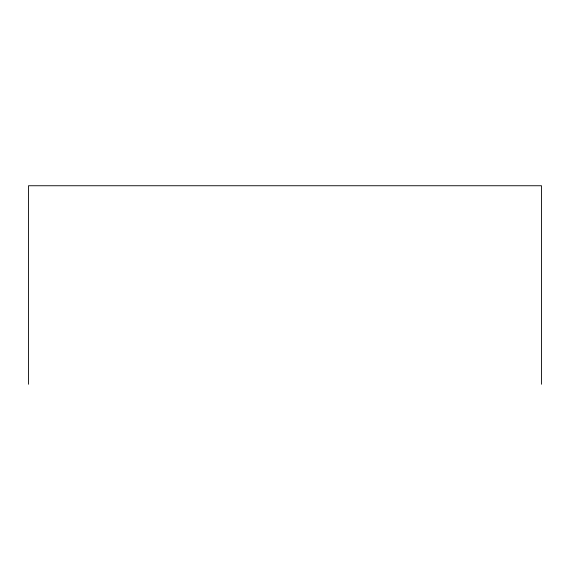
<?xml version="1.0" encoding="UTF-8"?>
<svg xmlns="http://www.w3.org/2000/svg" width="570" height="570" viewBox="0 0 570 570"><rect width="100%" height="100%" fill="white"/><g stroke="black" fill="none" stroke-linecap="round" stroke-linejoin="round"><path stroke-width="0.85" d="M541.5 384.258L541.5 185.742L28.5 185.742L28.5 384.258"/></g></svg>
